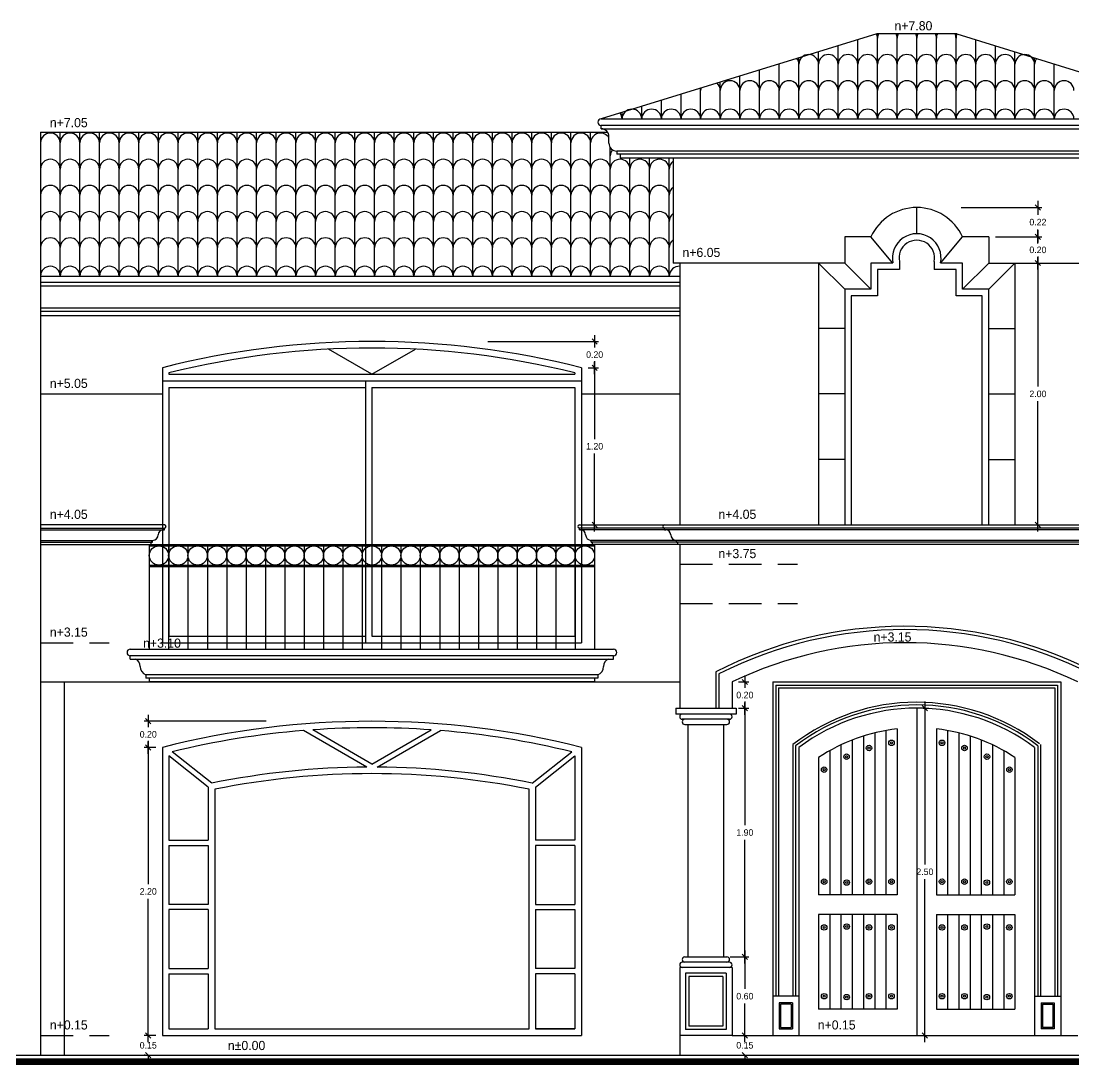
# Model space of a CAD drawing. Extents: x 12 to 127, y -37 to 29.
# Drawn here: x 18.81 to 26.85, y -16.7 to -8.72 of the extents above; entities that cross this region are included whole.
import ezdxf

# ---------------------------------------------------------------- set-up
doc = ezdxf.new("R2010")
doc.units = 0
doc.header["$PDMODE"] = 34
doc.linetypes.add('HIDDEN', pattern=[0.375, 0.25, -0.125])
doc.layers.get('0').update_dxf_attribs({"linetype": 'CONTINUOUS'})
doc.layers.get('DEFPOINTS').update_dxf_attribs({"linetype": 'CONTINUOUS'})
for name, color, linetype in [('ALZADO', 1, 'CONTINUOUS'), ('CINT', 7, 'CONTINUOUS'), ('NIVELES', 7, 'CONTINUOUS'), ('PROY', 3, 'HIDDEN')]:
    doc.layers.add(name, color=color, linetype=linetype)
doc.styles.add('E50', font='SWZ721LE.TTF', dxfattribs={"height": 0.05})
doc.dimstyles.new('E50', dxfattribs={"dimscale": 0.5, "dimtxt": 0.05, "dimasz": 0.03, "dimexe": 0.07, "dimexo": 0.03, "dimgap": 0.0505, "dimtad": 0, "dimtih": 1, "dimtoh": 1, "dimzin": 1, "dimtxsty": 'E50', "dimcen": 0.02, "dimdle": 0.1, "dimclrd": 5, "dimclre": 5, "dimclrt": 2, "dimaunit": 1, "dimazin": 3, "dimtfac": 1, "dimtix": 1, "dimtofl": 0, "dimtmove": 0, "dimatfit": 3, "dimtolj": 1, "dimtzin": 0})

# ---------------------------------------------------------------- blocks, each defined once
blk = doc.blocks.new('_OBLIQUE')
at = {"color": 0, "linetype": 'BYBLOCK'}
blk.add_line((-0.5, -0.5), (0.5, 0.5), dxfattribs=at)
blk = doc.blocks.new('*D627')
at = {"color": 5, "linetype": 'BYBLOCK'}
for p, q in [((25.6981, -13.972), (25.74, -13.972)), ((25.71, -13.922), (25.71, -15.1663)), ((25.71, -16.522), (25.71, -15.2776)), ((25.6981, -16.472), (25.74, -16.472))]:
    blk.add_line(p, q, dxfattribs=at)
at = {"layer": 'DEFPOINTS', "color": 0, "linetype": 'BYBLOCK'}
for p in [(25.6481, -13.972), (25.6481, -16.472), (25.71, -16.472)]:
    blk.add_point(p, dxfattribs=at)
at = {"color": 5, "linetype": 'BYBLOCK', "xscale": 0.04, "yscale": 0.04, "zscale": 0.04}
for p, rotation in [((25.71, -13.972), 90), ((25.71, -16.472), 270)]:
    blk.add_blockref('_OBLIQUE', p, dxfattribs=dict(at, rotation=rotation))
at = {"color": 7, "linetype": 'BYBLOCK', "insert": (25.71, -15.222), "char_height": 0.05, "attachment_point": 5, "style": 'E50'}
blk.add_mtext('\\A1;2.50', dxfattribs=at)
blk = doc.blocks.new('*D628')
at = {"color": 5, "linetype": 'BYBLOCK'}
for p, q in [((24.3355, -13.722), (24.3355, -13.8163)), ((24.2881, -13.772), (24.3655, -13.772)), ((24.2881, -13.972), (24.3655, -13.972)), ((24.3355, -14.022), (24.3355, -13.9276))]:
    blk.add_line(p, q, dxfattribs=at)
at = {"layer": 'DEFPOINTS', "color": 0, "linetype": 'BYBLOCK'}
for p in [(24.2381, -13.772), (24.2381, -13.972), (24.3355, -13.972)]:
    blk.add_point(p, dxfattribs=at)
at = {"color": 5, "linetype": 'BYBLOCK', "xscale": 0.04, "yscale": 0.04, "zscale": 0.04}
for p, rotation in [((24.3355, -13.772), 90), ((24.3355, -13.972), 270)]:
    blk.add_blockref('_OBLIQUE', p, dxfattribs=dict(at, rotation=rotation))
at = {"color": 7, "linetype": 'BYBLOCK', "insert": (24.3355, -13.872), "char_height": 0.05, "attachment_point": 5, "style": 'E50'}
blk.add_mtext('\\A1;0.20', dxfattribs=at)
blk = doc.blocks.new('*D629')
at = {"color": 5, "linetype": 'BYBLOCK'}
for p, q in [((24.3355, -13.922), (24.3355, -14.8663)), ((24.3355, -15.922), (24.3355, -14.9776)), ((24.224, -15.872), (24.3655, -15.872))]:
    blk.add_line(p, q, dxfattribs=at)
at = {"layer": 'DEFPOINTS', "color": 0, "linetype": 'BYBLOCK'}
for p in [(24.2381, -13.972), (24.174, -15.872), (24.3355, -15.872)]:
    blk.add_point(p, dxfattribs=at)
at = {"color": 5, "linetype": 'BYBLOCK', "xscale": 0.04, "yscale": 0.04, "zscale": 0.04}
for p, rotation in [((24.3355, -13.972), 90), ((24.3355, -15.872), 270)]:
    blk.add_blockref('_OBLIQUE', p, dxfattribs=dict(at, rotation=rotation))
at = {"color": 7, "linetype": 'BYBLOCK', "insert": (24.3355, -14.922), "char_height": 0.05, "attachment_point": 5, "style": 'E50'}
blk.add_mtext('\\A1;1.90', dxfattribs=at)
blk = doc.blocks.new('*D630')
at = {"color": 5, "linetype": 'BYBLOCK'}
for p, q in [((24.3355, -15.822), (24.3355, -16.1163)), ((24.3355, -16.522), (24.3355, -16.2276)), ((24.2881, -16.472), (24.3655, -16.472))]:
    blk.add_line(p, q, dxfattribs=at)
at = {"layer": 'DEFPOINTS', "color": 0, "linetype": 'BYBLOCK'}
for p in [(24.174, -15.872), (24.2381, -16.472), (24.3355, -16.472)]:
    blk.add_point(p, dxfattribs=at)
at = {"color": 5, "linetype": 'BYBLOCK', "xscale": 0.04, "yscale": 0.04, "zscale": 0.04}
for p, rotation in [((24.3355, -15.872), 90), ((24.3355, -16.472), 270)]:
    blk.add_blockref('_OBLIQUE', p, dxfattribs=dict(at, rotation=rotation))
at = {"color": 7, "linetype": 'BYBLOCK', "insert": (24.3355, -16.172), "char_height": 0.05, "attachment_point": 5, "style": 'E50'}
blk.add_mtext('\\A1;0.60', dxfattribs=at)
blk = doc.blocks.new('*D631')
at = {"color": 5, "linetype": 'BYBLOCK'}
for p, q in [((24.3355, -16.472), (24.3355, -16.432)), ((24.2881, -16.622), (24.3655, -16.622)), ((24.3355, -16.622), (24.3355, -16.662))]:
    blk.add_line(p, q, dxfattribs=at)
at = {"layer": 'DEFPOINTS', "color": 0, "linetype": 'BYBLOCK'}
for p in [(24.2381, -16.472), (24.2381, -16.622), (24.3355, -16.622)]:
    blk.add_point(p, dxfattribs=at)
at = {"color": 5, "linetype": 'BYBLOCK', "xscale": 0.04, "yscale": 0.04, "zscale": 0.04}
for p, rotation in [((24.3355, -16.472), 270), ((24.3355, -16.622), 90)]:
    blk.add_blockref('_OBLIQUE', p, dxfattribs=dict(at, rotation=rotation))
at = {"color": 7, "linetype": 'BYBLOCK', "insert": (24.3355, -16.547), "char_height": 0.05, "attachment_point": 5, "style": 'E50'}
blk.add_mtext('\\A1;0.15', dxfattribs=at)
blk = doc.blocks.new('*D639')
at = {"color": 5, "linetype": 'BYBLOCK'}
for p, q in [((26.5731, -10.522), (26.5731, -11.5163)), ((26.4481, -10.572), (26.6031, -10.572)), ((26.5731, -12.622), (26.5731, -11.6276)), ((26.4481, -12.572), (26.6031, -12.572))]:
    blk.add_line(p, q, dxfattribs=at)
at = {"layer": 'DEFPOINTS', "color": 0, "linetype": 'BYBLOCK'}
for p in [(26.3981, -10.572), (26.5731, -10.572), (26.3981, -12.572)]:
    blk.add_point(p, dxfattribs=at)
at = {"color": 5, "linetype": 'BYBLOCK', "xscale": 0.04, "yscale": 0.04, "zscale": 0.04}
for p, rotation in [((26.5731, -10.572), 90), ((26.5731, -12.572), 270)]:
    blk.add_blockref('_OBLIQUE', p, dxfattribs=dict(at, rotation=rotation))
at = {"color": 7, "linetype": 'BYBLOCK', "insert": (26.5731, -11.572), "char_height": 0.05, "attachment_point": 5, "style": 'E50'}
blk.add_mtext('\\A1;2.00', dxfattribs=at)
blk = doc.blocks.new('*D640')
at = {"color": 5, "linetype": 'BYBLOCK'}
for p, q in [((26.5731, -10.322), (26.5731, -10.4163)), ((26.2481, -10.372), (26.6031, -10.372)), ((26.5731, -10.622), (26.5731, -10.5276))]:
    blk.add_line(p, q, dxfattribs=at)
at = {"layer": 'DEFPOINTS', "color": 0, "linetype": 'BYBLOCK'}
for p in [(26.1981, -10.372), (26.5731, -10.372), (26.3981, -10.572)]:
    blk.add_point(p, dxfattribs=at)
at = {"color": 5, "linetype": 'BYBLOCK', "xscale": 0.04, "yscale": 0.04, "zscale": 0.04}
for p, rotation in [((26.5731, -10.372), 90), ((26.5731, -10.572), 270)]:
    blk.add_blockref('_OBLIQUE', p, dxfattribs=dict(at, rotation=rotation))
at = {"color": 7, "linetype": 'BYBLOCK', "insert": (26.5731, -10.472), "char_height": 0.05, "attachment_point": 5, "style": 'E50'}
blk.add_mtext('\\A1;0.20', dxfattribs=at)
blk = doc.blocks.new('*D641')
at = {"color": 5, "linetype": 'BYBLOCK'}
for p, q in [((26.5731, -10.0983), (26.5731, -10.2044)), ((25.9865, -10.1483), (26.6031, -10.1483)), ((26.5731, -10.422), (26.5731, -10.3158))]:
    blk.add_line(p, q, dxfattribs=at)
at = {"layer": 'DEFPOINTS', "color": 0, "linetype": 'BYBLOCK'}
for p in [(25.9365, -10.1483), (26.5731, -10.1483), (26.1981, -10.372)]:
    blk.add_point(p, dxfattribs=at)
at = {"color": 5, "linetype": 'BYBLOCK', "xscale": 0.04, "yscale": 0.04, "zscale": 0.04}
for p, rotation in [((26.5731, -10.1483), 90), ((26.5731, -10.372), 270)]:
    blk.add_blockref('_OBLIQUE', p, dxfattribs=dict(at, rotation=rotation))
at = {"color": 7, "linetype": 'BYBLOCK', "insert": (26.5731, -10.2601), "char_height": 0.05, "attachment_point": 5, "style": 'E50'}
blk.add_mtext('\\A1;0.22', dxfattribs=at)
blk = doc.blocks.new('*D650')
at = {"color": 5, "linetype": 'BYBLOCK'}
for p, q in [((19.7803, -14.222), (19.7803, -15.3163)), ((19.8381, -14.272), (19.7503, -14.272)), ((19.7803, -16.522), (19.7803, -15.4276)), ((19.8381, -16.472), (19.7503, -16.472))]:
    blk.add_line(p, q, dxfattribs=at)
at = {"layer": 'DEFPOINTS', "color": 0, "linetype": 'BYBLOCK'}
for p in [(19.7803, -14.272), (19.8881, -14.272), (19.8881, -16.472)]:
    blk.add_point(p, dxfattribs=at)
at = {"color": 5, "linetype": 'BYBLOCK', "xscale": 0.04, "yscale": 0.04, "zscale": 0.04}
for p, rotation in [((19.7803, -14.272), 90), ((19.7803, -16.472), 270)]:
    blk.add_blockref('_OBLIQUE', p, dxfattribs=dict(at, rotation=rotation))
at = {"color": 7, "linetype": 'BYBLOCK', "insert": (19.7803, -15.372), "char_height": 0.05, "attachment_point": 5, "style": 'E50'}
blk.add_mtext('\\A1;2.20', dxfattribs=at)
blk = doc.blocks.new('*D651')
at = {"color": 5, "linetype": 'BYBLOCK'}
for p, q in [((19.7803, -14.022), (19.7803, -14.1163)), ((20.6799, -14.072), (19.7503, -14.072)), ((19.7803, -14.322), (19.7803, -14.2276))]:
    blk.add_line(p, q, dxfattribs=at)
at = {"layer": 'DEFPOINTS', "color": 0, "linetype": 'BYBLOCK'}
for p in [(19.7803, -14.072), (20.7299, -14.072), (19.8881, -14.272)]:
    blk.add_point(p, dxfattribs=at)
at = {"color": 5, "linetype": 'BYBLOCK', "xscale": 0.04, "yscale": 0.04, "zscale": 0.04}
for p, rotation in [((19.7803, -14.072), 90), ((19.7803, -14.272), 270)]:
    blk.add_blockref('_OBLIQUE', p, dxfattribs=dict(at, rotation=rotation))
at = {"color": 7, "linetype": 'BYBLOCK', "insert": (19.7803, -14.172), "char_height": 0.05, "attachment_point": 5, "style": 'E50'}
blk.add_mtext('\\A1;0.20', dxfattribs=at)
blk = doc.blocks.new('*D652')
at = {"color": 5, "linetype": 'BYBLOCK'}
for p, q in [((19.7803, -16.472), (19.7803, -16.432)), ((19.7572, -16.622), (19.7503, -16.622)), ((19.7803, -16.622), (19.7803, -16.662))]:
    blk.add_line(p, q, dxfattribs=at)
at = {"layer": 'DEFPOINTS', "color": 0, "linetype": 'BYBLOCK'}
for p in [(19.8881, -16.472), (19.7803, -16.622), (19.8072, -16.622)]:
    blk.add_point(p, dxfattribs=at)
at = {"color": 5, "linetype": 'BYBLOCK', "xscale": 0.04, "yscale": 0.04, "zscale": 0.04}
for p, rotation in [((19.7803, -16.472), 270), ((19.7803, -16.622), 90)]:
    blk.add_blockref('_OBLIQUE', p, dxfattribs=dict(at, rotation=rotation))
at = {"color": 7, "linetype": 'BYBLOCK', "insert": (19.7803, -16.547), "char_height": 0.05, "attachment_point": 5, "style": 'E50'}
blk.add_mtext('\\A1;0.15', dxfattribs=at)
blk = doc.blocks.new('*D653')
at = {"color": 5, "linetype": 'BYBLOCK'}
for p, q in [((22.3729, -11.172), (23.2188, -11.172)), ((23.1888, -11.122), (23.1888, -11.2163)), ((23.1888, -11.422), (23.1888, -11.3276)), ((23.1381, -11.372), (23.2188, -11.372))]:
    blk.add_line(p, q, dxfattribs=at)
at = {"layer": 'DEFPOINTS', "color": 0, "linetype": 'BYBLOCK'}
for p in [(22.3229, -11.172), (23.1888, -11.172), (23.0881, -11.372)]:
    blk.add_point(p, dxfattribs=at)
at = {"color": 5, "linetype": 'BYBLOCK', "xscale": 0.04, "yscale": 0.04, "zscale": 0.04}
for p, rotation in [((23.1888, -11.172), 90), ((23.1888, -11.372), 270)]:
    blk.add_blockref('_OBLIQUE', p, dxfattribs=dict(at, rotation=rotation))
at = {"color": 7, "linetype": 'BYBLOCK', "insert": (23.1888, -11.272), "char_height": 0.05, "attachment_point": 5, "style": 'E50'}
blk.add_mtext('\\A1;0.20', dxfattribs=at)
blk = doc.blocks.new('*D654')
at = {"color": 5, "linetype": 'BYBLOCK'}
for p, q in [((23.1888, -11.322), (23.1888, -11.9163)), ((23.1888, -12.622), (23.1888, -12.0276)), ((23.1381, -12.572), (23.2188, -12.572))]:
    blk.add_line(p, q, dxfattribs=at)
at = {"layer": 'DEFPOINTS', "color": 0, "linetype": 'BYBLOCK'}
for p in [(23.0881, -11.372), (23.0881, -12.572), (23.1888, -12.572)]:
    blk.add_point(p, dxfattribs=at)
at = {"color": 5, "linetype": 'BYBLOCK', "xscale": 0.04, "yscale": 0.04, "zscale": 0.04}
for p, rotation in [((23.1888, -11.372), 90), ((23.1888, -12.572), 270)]:
    blk.add_blockref('_OBLIQUE', p, dxfattribs=dict(at, rotation=rotation))
at = {"color": 7, "linetype": 'BYBLOCK', "insert": (23.1888, -11.972), "char_height": 0.05, "attachment_point": 5, "style": 'E50'}
blk.add_mtext('\\A1;1.20', dxfattribs=at)

msp = doc.modelspace()

# ---------------------------------------------------------------- linework, layer by layer
at = {"layer": 'ALZADO', "color": 5}
for p, q in [((25.3431, -8.822), (23.2381, -9.472)), ((25.9531, -8.822), (25.3431, -8.822)), ((25.3481, -9.472), (25.3481, -8.822)), ((25.4981, -9.472), (25.4981, -8.822)), ((25.6481, -9.472), (25.6481, -8.822)), ((25.7981, -9.472), (25.7981, -8.822)), ((25.9481, -9.472), (25.9481, -8.822)), ((25.9531, -8.822), (28.0581, -9.472)), ((25.0481, -9.472), (25.0481, -8.913)), ((25.1981, -9.472), (25.1981, -8.8667)), ((26.0981, -9.472), (26.0981, -8.8667)), ((26.2481, -9.472), (26.2481, -8.913)), ((24.8981, -9.472), (24.8981, -8.9594)), ((26.3981, -9.472), (26.3981, -8.9594)), ((24.5981, -9.472), (24.5981, -9.052)), ((24.7481, -9.472), (24.7481, -9.0057)), ((26.5481, -9.472), (26.5481, -9.0057)), ((26.6981, -9.472), (26.6981, -9.052)), ((24.2981, -9.472), (24.2981, -9.1446)), ((24.4481, -9.472), (24.4481, -9.0983)), ((23.9981, -9.472), (23.9981, -9.2373)), ((24.1481, -9.472), (24.1481, -9.191)), ((23.8481, -9.472), (23.8481, -9.2836)), ((23.5481, -9.472), (23.5481, -9.3762)), ((23.6981, -9.472), (23.6981, -9.3299)), ((23.2381, -9.472), (28.0581, -9.472)), ((23.2481, -9.472), (23.2481, -9.4689)), ((23.3981, -9.472), (23.3981, -9.4225)), ((28.0581, -9.522), (23.2381, -9.522)), ((23.2381, -9.547), (23.2381, -9.522)), ((23.2381, -9.547), (28.0581, -9.547)), ((23.2981, -9.657), (23.2981, -9.607)), ((27.9381, -9.717), (23.3581, -9.717)), ((23.3581, -9.717), (23.3581, -9.742)), ((27.9381, -9.742), (23.3581, -9.742)), ((23.3831, -9.742), (23.3831, -9.772)), ((27.9131, -9.772), (23.3831, -9.772)), ((23.7881, -9.772), (23.7881, -10.572)), ((25.2981, -10.372), (25.0981, -10.372)), ((25.0981, -10.372), (25.0981, -10.572)), ((26.1981, -10.372), (25.9981, -10.372)), ((26.1981, -10.372), (26.1981, -10.572)), ((24.8981, -10.572), (23.7881, -10.572)), ((23.8381, -10.572), (23.8381, -12.572)), ((24.8981, -10.572), (24.8981, -12.572)), ((25.0981, -10.572), (24.8981, -10.572)), ((26.1981, -10.572), (26.3981, -10.572)), ((26.3981, -10.572), (26.3981, -12.572)), ((26.3981, -10.572), (27.5081, -10.572)), ((19.9044, -12.572), (18.9581, -12.572)), ((18.9581, -12.572), (18.9581, -16.622)), ((18.9581, -12.597), (19.9044, -12.597)), ((18.9581, -12.6095), (19.9044, -12.6095)), ((19.9044, -12.6095), (19.8944, -12.6095)), ((19.9044, -12.6095), (19.9044, -12.597)), ((23.0719, -12.572), (23.7219, -12.572)), ((23.0719, -12.6095), (23.0719, -12.597)), ((23.7219, -12.597), (23.0719, -12.597)), ((23.0719, -12.6095), (23.0819, -12.6095)), ((23.7219, -12.6095), (23.0719, -12.6095)), ((18.9581, -12.6907), (19.8132, -12.6907)), ((19.8132, -12.7032), (19.8132, -12.6907)), ((23.1631, -12.7032), (23.1631, -12.6907)), ((23.8131, -12.6907), (23.1631, -12.6907)), ((18.9581, -12.7032), (19.8132, -12.7032)), ((18.9581, -12.722), (19.8032, -12.722)), ((19.7881, -12.722), (19.7881, -13.522)), ((19.8132, -12.7032), (19.8032, -12.7032)), ((19.8032, -12.722), (19.8032, -12.7032)), ((23.1631, -12.7032), (23.1731, -12.7032)), ((23.8131, -12.7032), (23.1631, -12.7032)), ((23.1731, -12.722), (23.1731, -12.7032)), ((23.8231, -12.722), (23.1731, -12.722)), ((23.1881, -12.722), (23.1881, -13.522)), ((19.6432, -13.522), (23.3331, -13.522)), ((23.3331, -13.572), (19.6432, -13.572)), ((19.6432, -13.597), (19.6432, -13.572)), ((23.3331, -13.597), (23.3331, -13.572)), ((19.6432, -13.597), (23.3331, -13.597)), ((23.2131, -13.717), (19.7632, -13.717)), ((19.7632, -13.717), (19.7632, -13.742)), ((23.2131, -13.742), (19.7632, -13.742)), ((19.7882, -13.742), (19.7882, -13.772)), ((23.1881, -13.742), (23.1881, -13.772)), ((23.2131, -13.717), (23.2131, -13.742)), ((19.1381, -13.772), (19.1381, -16.622)), ((19.1381, -13.772), (23.8381, -13.772)), ((23.1881, -13.772), (19.7882, -13.772))]:
    msp.add_line(p, q, dxfattribs=at)
at = {"layer": 'ALZADO'}
for p, q in [((18.9581, -9.572), (18.9581, -12.572)), ((18.9581, -9.572), (23.2869, -9.572)), ((19.1081, -10.672), (19.1081, -9.572)), ((19.2581, -10.672), (19.2581, -9.572)), ((19.4081, -10.672), (19.4081, -9.572)), ((19.5581, -10.672), (19.5581, -9.572)), ((19.7081, -10.672), (19.7081, -9.572)), ((19.8581, -10.672), (19.8581, -9.572)), ((20.0081, -10.672), (20.0081, -9.572)), ((20.1581, -10.672), (20.1581, -9.572)), ((20.3081, -10.672), (20.3081, -9.572)), ((20.4581, -10.672), (20.4581, -9.572)), ((20.6081, -10.672), (20.6081, -9.572)), ((20.7581, -10.672), (20.7581, -9.572)), ((20.9081, -10.672), (20.9081, -9.572)), ((21.0581, -10.672), (21.0581, -9.572)), ((21.2081, -10.672), (21.2081, -9.572)), ((21.3581, -10.672), (21.3581, -9.572)), ((21.5081, -10.672), (21.5081, -9.572)), ((21.6581, -10.672), (21.6581, -9.572)), ((21.8081, -10.672), (21.8081, -9.572)), ((21.9581, -10.672), (21.9581, -9.572)), ((22.1081, -10.672), (22.1081, -9.572)), ((22.2581, -10.672), (22.2581, -9.572)), ((22.4081, -10.672), (22.4081, -9.572)), ((22.5581, -10.672), (22.5581, -9.572)), ((22.7081, -10.672), (22.7081, -9.572)), ((22.8581, -10.672), (22.8581, -9.572)), ((23.0081, -10.672), (23.0081, -9.572)), ((23.1581, -10.672), (23.1581, -9.572)), ((23.3081, -10.672), (23.3081, -9.6901)), ((23.4581, -10.672), (23.4581, -9.772)), ((23.6081, -10.672), (23.6081, -9.772)), ((23.7581, -10.672), (23.7581, -9.772)), ((25.6481, -10.3483), (25.6481, -10.1483)), ((25.4664, -10.572), (25.2981, -10.372)), ((25.8299, -10.572), (25.9981, -10.372)), ((25.0981, -10.772), (24.8981, -10.572)), ((25.2981, -10.772), (25.0981, -10.572)), ((25.4664, -10.572), (25.2981, -10.572)), ((25.2981, -10.572), (25.2981, -10.772)), ((25.5154, -10.5617), (25.5154, -10.622)), ((25.7809, -10.5617), (25.7809, -10.622)), ((25.9981, -10.572), (25.8299, -10.572)), ((25.9981, -10.772), (25.9981, -10.572)), ((25.9981, -10.772), (26.1981, -10.572)), ((26.1981, -10.772), (26.3981, -10.572)), ((18.9581, -10.672), (23.8381, -10.672)), ((25.5154, -10.622), (25.3481, -10.622)), ((25.3481, -10.622), (25.3481, -10.822)), ((25.9481, -10.622), (25.7809, -10.622)), ((25.9481, -10.822), (25.9481, -10.622)), ((23.8381, -10.722), (18.9581, -10.722)), ((18.9581, -10.747), (23.8381, -10.747)), ((25.2981, -10.772), (25.0981, -10.772)), ((25.0981, -10.772), (25.0981, -12.572)), ((26.1981, -10.772), (25.9981, -10.772)), ((26.1981, -12.572), (26.1981, -10.772)), ((25.1481, -10.822), (25.1481, -12.572)), ((25.3481, -10.822), (25.1481, -10.822)), ((26.1481, -10.822), (25.9481, -10.822)), ((26.1481, -12.572), (26.1481, -10.822)), ((23.8381, -10.917), (18.9581, -10.917)), ((23.8381, -10.942), (18.9581, -10.942)), ((18.9581, -10.972), (23.8381, -10.972)), ((25.0981, -11.072), (24.8981, -11.072)), ((26.1981, -11.072), (26.3981, -11.072)), ((21.4881, -11.422), (21.1565, -11.2305)), ((21.4881, -11.422), (21.8198, -11.2305)), ((19.8881, -11.372), (19.8881, -13.472)), ((19.9381, -11.411), (19.9381, -11.422)), ((23.0381, -11.411), (23.0381, -11.422)), ((23.0881, -11.372), (23.0881, -12.722)), ((19.8881, -11.472), (23.0881, -11.472)), ((19.9381, -11.422), (23.0381, -11.422)), ((21.4381, -11.472), (21.4381, -13.472)), ((18.9581, -11.572), (19.8881, -11.572)), ((19.9381, -11.522), (21.4381, -11.522)), ((19.9381, -11.522), (19.9381, -13.422)), ((21.4881, -11.522), (21.4881, -13.422)), ((21.4881, -11.522), (23.0381, -11.522)), ((23.0381, -11.522), (23.0381, -12.722)), ((23.0881, -11.572), (23.8381, -11.572)), ((25.0981, -11.572), (24.8981, -11.572)), ((26.1981, -11.572), (26.3981, -11.572)), ((25.0981, -12.072), (24.8981, -12.072)), ((26.1981, -12.072), (26.3981, -12.072)), ((19.7881, -12.722), (23.1881, -12.722)), ((19.7881, -12.732), (23.1881, -12.732)), ((19.936, -12.722), (19.936, -13.522)), ((20.0838, -12.722), (20.0838, -13.522)), ((20.2316, -12.722), (20.2316, -13.522)), ((20.3794, -12.722), (20.3794, -13.522)), ((20.5273, -12.722), (20.5273, -13.522)), ((20.6751, -12.722), (20.6751, -13.522)), ((20.8229, -12.722), (20.8229, -13.522)), ((20.9707, -12.722), (20.9707, -13.522)), ((21.1186, -12.722), (21.1186, -13.522)), ((21.2664, -12.722), (21.2664, -13.522)), ((21.4142, -12.722), (21.4142, -13.522)), ((21.5621, -12.722), (21.5621, -13.522)), ((21.7099, -12.722), (21.7099, -13.522)), ((21.8577, -12.722), (21.8577, -13.522)), ((22.0055, -12.722), (22.0055, -13.522)), ((22.1534, -12.722), (22.1534, -13.522)), ((22.3012, -12.722), (22.3012, -13.522)), ((22.449, -12.722), (22.449, -13.522)), ((22.5968, -12.722), (22.5968, -13.522)), ((22.7447, -12.722), (22.7447, -13.522)), ((22.8925, -12.722), (22.8925, -13.522)), ((23.0381, -12.732), (23.0381, -12.8798)), ((23.0403, -12.722), (23.0403, -13.522)), ((23.0881, -12.732), (23.0881, -12.8798)), ((19.7881, -12.8798), (23.1881, -12.8798)), ((19.7881, -12.8898), (23.1881, -12.8898)), ((23.0381, -12.8898), (23.0381, -13.422)), ((23.0881, -12.8898), (23.0881, -13.472)), ((19.9381, -13.422), (21.4381, -13.422)), ((21.4881, -13.422), (23.0381, -13.422)), ((19.8881, -13.472), (23.0881, -13.472)), ((24.1131, -13.6943), (24.1131, -13.972)), ((24.1381, -13.7097), (24.1381, -13.972)), ((24.5481, -13.772), (26.7481, -13.772)), ((24.5481, -13.772), (24.5481, -16.472)), ((24.5731, -13.797), (24.5731, -16.172)), ((24.5731, -13.797), (26.7231, -13.797)), ((24.5931, -13.817), (24.5931, -16.172)), ((24.5931, -13.817), (26.7031, -13.817)), ((26.7031, -13.817), (26.7031, -16.172)), ((26.7231, -13.797), (26.7231, -16.172)), ((26.7481, -13.772), (26.7481, -16.472)), ((25.6481, -13.972), (25.6481, -16.472)), ((21.4484, -14.4221), (20.9653, -14.1432)), ((21.4881, -14.3989), (21.036, -14.1378)), ((21.4881, -14.3989), (21.9403, -14.1378)), ((21.5279, -14.4221), (22.011, -14.1432)), ((25.4124, -14.1427), (25.4124, -15.397)), ((25.4981, -14.1303), (25.4981, -15.397)), ((25.7981, -14.1303), (25.7981, -15.397)), ((25.8839, -14.1427), (25.8839, -15.397)), ((25.1553, -14.2151), (25.1553, -15.397)), ((25.241, -14.1848), (25.241, -15.397)), ((25.3267, -14.1608), (25.3267, -15.397)), ((25.9696, -14.1608), (25.9696, -15.397)), ((26.0553, -14.1848), (26.0553, -15.397)), ((26.141, -14.2151), (26.141, -15.397)), ((19.8881, -14.272), (19.8881, -16.472)), ((20.2646, -14.5449), (19.9621, -14.3051)), ((22.7117, -14.5449), (23.0142, -14.3051)), ((23.0881, -14.272), (23.0881, -16.472)), ((24.7031, -14.2497), (24.7031, -16.172)), ((24.7231, -14.2595), (24.7231, -16.172)), ((24.7481, -14.272), (24.7481, -16.472)), ((24.9839, -14.2967), (24.9839, -15.397)), ((25.0696, -14.2522), (25.0696, -15.397)), ((26.2267, -14.2522), (26.2267, -15.397)), ((26.3124, -14.2967), (26.3124, -15.397)), ((26.5481, -14.272), (26.5481, -16.472)), ((26.5731, -14.2595), (26.5731, -16.172)), ((26.5931, -14.2497), (26.5931, -16.172)), ((20.2381, -14.5749), (19.9381, -14.3371)), ((19.9381, -14.3371), (19.9381, -14.9803)), ((22.7381, -14.5749), (23.0381, -14.3371)), ((23.0381, -14.3371), (23.0381, -14.9803)), ((24.8981, -14.3495), (24.8981, -15.397)), ((26.3981, -14.3495), (26.3981, -15.397)), ((20.2381, -14.5749), (20.2381, -14.9803)), ((20.2881, -14.5912), (20.2881, -16.422)), ((22.6881, -16.422), (22.6881, -14.5912)), ((22.7381, -14.5749), (22.7381, -14.9803)), ((19.9381, -14.9803), (20.2381, -14.9803)), ((19.9381, -15.0203), (20.2381, -15.0203)), ((19.9381, -15.0203), (19.9381, -15.4709)), ((20.2381, -15.0203), (20.2381, -15.4709)), ((23.0381, -14.9803), (22.7381, -14.9803)), ((22.7381, -15.0203), (22.7381, -15.4709)), ((23.0381, -15.0203), (22.7381, -15.0203)), ((23.0381, -15.0203), (23.0381, -15.4709)), ((25.4981, -15.397), (24.8981, -15.397)), ((25.7981, -15.397), (26.3981, -15.397)), ((20.2381, -15.4709), (19.9381, -15.4709)), ((20.2381, -15.5109), (19.9381, -15.5109)), ((19.9381, -15.5109), (19.9381, -15.9614)), ((20.2381, -15.5109), (20.2381, -15.9614)), ((22.7381, -15.4709), (23.0381, -15.4709)), ((22.7381, -15.5109), (22.7381, -15.9614)), ((22.7381, -15.5109), (23.0381, -15.5109)), ((23.0381, -15.5109), (23.0381, -15.9614)), ((24.8981, -15.547), (24.8981, -16.272)), ((25.4981, -15.547), (24.8981, -15.547)), ((24.9839, -15.547), (24.9839, -16.272)), ((25.0696, -15.547), (25.0696, -16.272)), ((25.1553, -15.547), (25.1553, -16.272)), ((25.241, -15.547), (25.241, -16.272)), ((25.3267, -15.547), (25.3267, -16.272)), ((25.4124, -15.547), (25.4124, -16.272)), ((25.4981, -15.547), (25.4981, -16.272)), ((25.7981, -15.547), (26.3981, -15.547)), ((25.7981, -15.547), (25.7981, -16.272)), ((25.8839, -15.547), (25.8839, -16.272)), ((25.9696, -15.547), (25.9696, -16.272)), ((26.0553, -15.547), (26.0553, -16.272)), ((26.141, -15.547), (26.141, -16.272)), ((26.2267, -15.547), (26.2267, -16.272)), ((26.3124, -15.547), (26.3124, -16.272)), ((26.3981, -15.547), (26.3981, -16.272)), ((19.9381, -15.9614), (20.2381, -15.9614)), ((23.0381, -15.9614), (22.7381, -15.9614)), ((19.9381, -16.0014), (20.2381, -16.0014)), ((19.9381, -16.0014), (19.9381, -16.422)), ((20.2381, -16.0014), (20.2381, -16.422)), ((22.7381, -16.0014), (22.7381, -16.422)), ((23.0381, -16.0014), (22.7381, -16.0014)), ((23.0381, -16.0014), (23.0381, -16.422)), ((24.7481, -16.172), (24.5481, -16.172)), ((24.6981, -16.222), (24.5981, -16.222)), ((24.5981, -16.222), (24.5981, -16.422)), ((24.6081, -16.232), (24.6081, -16.412)), ((24.6881, -16.232), (24.6081, -16.232)), ((24.6881, -16.232), (24.6881, -16.412)), ((24.6981, -16.222), (24.6981, -16.422)), ((26.5481, -16.172), (26.7481, -16.172)), ((26.5981, -16.222), (26.5981, -16.422)), ((26.5981, -16.222), (26.6981, -16.222)), ((26.6081, -16.232), (26.6881, -16.232)), ((26.6081, -16.232), (26.6081, -16.412)), ((26.6881, -16.232), (26.6881, -16.412)), ((26.6981, -16.222), (26.6981, -16.422)), ((25.4981, -16.272), (24.8981, -16.272)), ((25.7981, -16.272), (26.3981, -16.272)), ((19.8881, -16.472), (23.0881, -16.472)), ((19.9381, -16.422), (20.2381, -16.422)), ((22.7381, -16.422), (23.0381, -16.422)), ((23.0381, -16.422), (22.7381, -16.422)), ((24.5981, -16.422), (24.6981, -16.422)), ((24.6081, -16.412), (24.6881, -16.412)), ((26.6981, -16.422), (26.5981, -16.422)), ((26.6881, -16.412), (26.6081, -16.412)), ((16.3505, -16.622), (36.165, -16.622))]:
    msp.add_line(p, q, dxfattribs=at)
at = {"layer": 'ALZADO', "color": 2}
for p, q in [((23.7219, -12.572), (27.5744, -12.572)), ((27.5744, -12.597), (23.7219, -12.597)), ((23.7219, -12.6095), (23.7219, -12.597)), ((27.5744, -12.6095), (23.7219, -12.6095)), ((23.7219, -12.6095), (23.7319, -12.6095)), ((27.4832, -12.6907), (23.8131, -12.6907)), ((23.8131, -12.7032), (23.8131, -12.6907)), ((27.4754, -12.7032), (23.8131, -12.7032)), ((23.8131, -12.7032), (23.8231, -12.7032)), ((23.8231, -12.722), (23.8231, -12.7032)), ((27.4754, -12.722), (23.8231, -12.722)), ((23.8381, -12.722), (23.8381, -13.972)), ((24.2381, -13.772), (24.2381, -13.972)), ((23.8081, -13.972), (24.2681, -13.972)), ((23.8081, -13.972), (23.8081, -14.017)), ((24.2681, -13.972), (24.2681, -14.017)), ((24.2681, -14.017), (23.8081, -14.017)), ((24.2181, -14.057), (23.8581, -14.057)), ((23.8772, -14.097), (24.199, -14.097)), ((23.9022, -15.872), (23.9022, -14.097)), ((24.174, -15.872), (24.174, -14.097)), ((24.2181, -15.912), (23.8581, -15.912)), ((23.8772, -15.872), (24.199, -15.872)), ((24.2381, -15.952), (23.8381, -15.952)), ((23.8381, -15.952), (23.8381, -16.622)), ((24.1931, -15.997), (23.8831, -15.997)), ((23.8831, -15.997), (23.8831, -16.427)), ((24.1931, -15.997), (24.1931, -16.427)), ((24.2381, -15.952), (24.2381, -16.472)), ((23.9081, -16.022), (23.9081, -16.402)), ((24.1681, -16.022), (23.9081, -16.022)), ((24.1681, -16.022), (24.1681, -16.402)), ((24.2381, -16.472), (23.8381, -16.472)), ((24.1931, -16.427), (23.8831, -16.427)), ((24.1681, -16.402), (23.9081, -16.402)), ((24.2381, -16.472), (26.8781, -16.472))]:
    msp.add_line(p, q, dxfattribs=at)
at = {"layer": 'ALZADO'}
msp.add_lwpolyline([(20.2881, -16.422), (22.6881, -16.422)], dxfattribs=at)
at = {"layer": 'ALZADO', "color": 6, "const_width": 0.05}
msp.add_lwpolyline([(16.3505, -16.672), (36.165, -16.672)], dxfattribs=at)
at = {"layer": 'ALZADO'}
for centre, radius in [((19.8621, -12.8059), 0.0739), ((20.0099, -12.8059), 0.0739), ((20.1577, -12.8059), 0.0739), ((20.3055, -12.8059), 0.0739), ((20.4534, -12.8059), 0.0739), ((20.6012, -12.8059), 0.0739), ((20.749, -12.8059), 0.0739), ((20.8968, -12.8059), 0.0739), ((21.0447, -12.8059), 0.0739), ((21.1925, -12.8059), 0.0739), ((21.3403, -12.8059), 0.0739), ((21.4881, -12.8059), 0.0739), ((21.636, -12.8059), 0.0739), ((21.7838, -12.8059), 0.0739), ((21.9316, -12.8059), 0.0739), ((22.0794, -12.8059), 0.0739), ((22.2273, -12.8059), 0.0739), ((22.3751, -12.8059), 0.0739), ((22.5229, -12.8059), 0.0739), ((22.6707, -12.8059), 0.0739), ((22.8186, -12.8059), 0.0739), ((22.9664, -12.8059), 0.0739), ((23.1142, -12.8059), 0.0739), ((25.4552, -14.2369), 0.0209), ((25.8411, -14.2369), 0.0209), ((25.2836, -14.2763), 0.0209), ((25.2836, -14.2763), 0.00801), ((25.4552, -14.2369), 0.00801), ((25.8411, -14.2369), 0.00801), ((26.0127, -14.2763), 0.0209), ((26.0127, -14.2763), 0.00801), ((25.112, -14.3428), 0.0209), ((25.112, -14.3428), 0.00801), ((26.1842, -14.3428), 0.0209), ((26.1842, -14.3428), 0.00801), ((24.9404, -14.4416), 0.0209), ((24.9404, -14.4416), 0.00801), ((26.3559, -14.4416), 0.0209), ((26.3559, -14.4416), 0.00801), ((24.941, -15.297), 0.0209), ((24.941, -15.297), 0.00801), ((25.113, -15.3039), 0.0209), ((25.113, -15.3039), 0.00801), ((25.2839, -15.297), 0.0209), ((25.2839, -15.297), 0.00801), ((25.4553, -15.297), 0.0209), ((25.4553, -15.297), 0.00801), ((25.841, -15.297), 0.0209), ((25.841, -15.297), 0.00801), ((26.0124, -15.297), 0.0209), ((26.0124, -15.297), 0.00801), ((26.1832, -15.3039), 0.0209), ((26.1832, -15.3039), 0.00801), ((26.3553, -15.297), 0.0209), ((26.3553, -15.297), 0.00801), ((24.941, -15.647), 0.0209), ((24.941, -15.647), 0.00801), ((25.113, -15.64), 0.0209), ((25.113, -15.64), 0.00801), ((25.2839, -15.647), 0.0209), ((25.2839, -15.647), 0.00801), ((25.4553, -15.647), 0.0209), ((25.4553, -15.647), 0.00801), ((25.841, -15.647), 0.0209), ((25.841, -15.647), 0.00801), ((26.0124, -15.647), 0.0209), ((26.0124, -15.647), 0.00801), ((26.1832, -15.64), 0.0209), ((26.1832, -15.64), 0.00801), ((26.3553, -15.647), 0.0209), ((26.3553, -15.647), 0.00801), ((24.941, -16.172), 0.0209), ((25.113, -16.1789), 0.0209), ((25.2839, -16.172), 0.0209), ((25.4553, -16.172), 0.0209), ((25.841, -16.172), 0.0209), ((26.0124, -16.172), 0.0209), ((26.1832, -16.1789), 0.0209), ((26.3553, -16.172), 0.0209), ((24.941, -16.172), 0.00801), ((25.113, -16.1789), 0.00801), ((25.2839, -16.172), 0.00801), ((25.4553, -16.172), 0.00801), ((25.841, -16.172), 0.00801), ((26.0124, -16.172), 0.00801), ((26.1832, -16.1789), 0.00801), ((26.3553, -16.172), 0.00801)]:
    msp.add_circle(centre, radius, dxfattribs=at)
at = {"layer": 'ALZADO', "color": 5}
for centre, radius, start, end in [((25.2731, -8.8546), 0.075, 360, 25.22307), ((25.4231, -8.8546), 0.075, 154.21478, 180), ((25.4231, -8.8546), 0.075, 360, 25.78522), ((25.5731, -8.8546), 0.075, 154.21478, 180), ((25.5731, -8.8546), 0.075, 360, 25.78522), ((25.7231, -8.8546), 0.075, 154.21478, 180), ((25.7231, -8.8546), 0.075, 360, 25.78522), ((25.8731, -8.8546), 0.075, 154.21478, 180), ((25.8731, -8.8546), 0.075, 360, 25.78522), ((26.0231, -8.8546), 0.075, 154.77693, 180), ((24.8231, -9.0546), 0.075, 360, 180), ((24.9731, -9.0546), 0.075, 360, 180), ((25.1231, -9.0546), 0.075, 360, 180), ((25.2731, -9.0546), 0.075, 360, 180), ((25.4231, -9.0546), 0.075, 360, 180), ((25.5731, -9.0546), 0.075, 360, 180), ((25.7231, -9.0546), 0.075, 360, 180), ((25.8731, -9.0546), 0.075, 360, 180), ((26.0231, -9.0546), 0.075, 360, 180), ((26.1731, -9.0546), 0.075, 360, 180), ((26.3231, -9.0546), 0.075, 360, 180), ((26.4731, -9.0546), 0.075, 360, 180), ((24.5231, -9.0546), 0.075, 360, 1.95904), ((24.6731, -9.0546), 0.075, 178.02005, 180), ((24.6731, -9.0546), 0.075, 360, 36.30014), ((26.6231, -9.0546), 0.075, 143.69986, 180), ((26.6231, -9.0546), 0.075, 360, 1.97995), ((23.9231, -9.2546), 0.075, 360, 12.88242), ((24.0731, -9.2546), 0.075, 166.12954, 180), ((24.0731, -9.2546), 0.075, 360, 48.19065), ((24.2231, -9.2546), 0.075, 360, 180), ((24.3731, -9.2546), 0.075, 360, 180), ((24.5231, -9.2546), 0.075, 360, 180), ((24.6731, -9.2546), 0.075, 360, 180), ((24.8231, -9.2546), 0.075, 360, 180), ((24.9731, -9.2546), 0.075, 360, 180), ((25.1231, -9.2546), 0.075, 360, 180), ((25.2731, -9.2546), 0.075, 360, 180), ((25.4231, -9.2546), 0.075, 360, 180), ((25.5731, -9.2546), 0.075, 360, 180), ((25.7231, -9.2546), 0.075, 360, 180), ((25.8731, -9.2546), 0.075, 360, 180), ((26.0231, -9.2546), 0.075, 360, 180), ((26.1731, -9.2546), 0.075, 360, 180), ((26.3231, -9.2546), 0.075, 360, 180), ((26.4731, -9.2546), 0.075, 360, 180), ((26.6231, -9.2546), 0.075, 360, 180), ((26.7731, -9.2546), 0.075, 360, 180), ((23.4731, -9.472), 0.075, 360, 180), ((23.6231, -9.472), 0.075, 360, 180), ((23.7731, -9.472), 0.075, 360, 180), ((23.9231, -9.472), 0.075, 360, 180), ((24.0731, -9.472), 0.075, 360, 180), ((24.2231, -9.472), 0.075, 360, 180), ((24.3731, -9.472), 0.075, 360, 180), ((24.5231, -9.472), 0.075, 360, 180), ((24.6731, -9.472), 0.075, 360, 180), ((24.8231, -9.472), 0.075, 360, 180), ((24.9731, -9.472), 0.075, 360, 180), ((25.1231, -9.472), 0.075, 360, 180), ((25.2731, -9.472), 0.075, 360, 180), ((25.4231, -9.472), 0.075, 360, 180), ((25.5731, -9.472), 0.075, 360, 180), ((25.7231, -9.472), 0.075, 360, 180), ((25.8731, -9.472), 0.075, 360, 180), ((26.0231, -9.472), 0.075, 360, 180), ((26.1731, -9.472), 0.075, 360, 180), ((26.3231, -9.472), 0.075, 360, 180), ((26.4731, -9.472), 0.075, 360, 180), ((26.6231, -9.472), 0.075, 360, 180), ((26.7731, -9.472), 0.075, 360, 180), ((23.2381, -9.497), 0.025, 90, 270), ((23.3231, -9.472), 0.075, 177.62515, 180), ((23.1731, -9.472), 0.075, 360, 2.34481), ((23.3231, -9.472), 0.075, 360, 36.69503), ((23.2381, -9.607), 0.06, 0, 90), ((23.3581, -9.657), 0.06, 180, 270), ((25.6481, -10.5339), 0.3857, 24.83292, 155.16708), ((19.8944, -12.647), 0.0375, 90, 180), ((19.9044, -12.5845), 0.0125, 270, 90), ((23.0719, -12.5845), 0.0125, 90, 270), ((23.0819, -12.647), 0.0375, 0, 90), ((19.8132, -12.647), 0.0437, 270, 0), ((23.1631, -12.647), 0.0437, 180, 270), ((19.6432, -13.547), 0.025, 90, 270), ((23.3331, -13.547), 0.025, 270, 90), ((19.6619, -13.6509), 0.0575, 357.68658, 69.66293), ((19.7841, -13.6557), 0.0647, 177.78299, 251.12404), ((23.1922, -13.6557), 0.0647, 288.87596, 2.21701), ((23.3144, -13.6509), 0.0575, 110.33707, 182.31342)]:
    msp.add_arc(centre, radius, start, end, dxfattribs=at)
at = {"layer": 'ALZADO'}
for centre, radius, start, end in [((19.0331, -9.6546), 0.075, 360, 180), ((19.1831, -9.6546), 0.075, 360, 180), ((19.3331, -9.6546), 0.075, 360, 180), ((19.4831, -9.6546), 0.075, 360, 180), ((19.6331, -9.6546), 0.075, 360, 180), ((19.7831, -9.6546), 0.075, 360, 180), ((19.9331, -9.6546), 0.075, 360, 180), ((20.0831, -9.6546), 0.075, 360, 180), ((20.2331, -9.6546), 0.075, 360, 180), ((20.3831, -9.6546), 0.075, 360, 180), ((20.5331, -9.6546), 0.075, 360, 180), ((20.6831, -9.6546), 0.075, 360, 180), ((20.8331, -9.6546), 0.075, 360, 180), ((20.9831, -9.6546), 0.075, 360, 180), ((21.1331, -9.6546), 0.075, 360, 180), ((21.2831, -9.6546), 0.075, 360, 180), ((21.4331, -9.6546), 0.075, 360, 180), ((21.5831, -9.6546), 0.075, 360, 180), ((21.7331, -9.6546), 0.075, 360, 180), ((21.8831, -9.6546), 0.075, 360, 180), ((22.0331, -9.6546), 0.075, 360, 180), ((22.1831, -9.6546), 0.075, 360, 180), ((22.3331, -9.6546), 0.075, 360, 180), ((22.4831, -9.6546), 0.075, 360, 180), ((22.6331, -9.6546), 0.075, 360, 180), ((22.7831, -9.6546), 0.075, 360, 180), ((22.9331, -9.6546), 0.075, 360, 180), ((23.0831, -9.6546), 0.075, 360, 180), ((23.2331, -9.6546), 0.075, 29.92643, 180), ((19.6331, -9.6546), 0.075, 360, 1.13468), ((21.7331, -9.6546), 0.075, 360, 1.13468), ((23.3831, -9.7546), 0.075, 140.67658, 180), ((19.0331, -9.8546), 0.075, 360, 180), ((19.1831, -9.8546), 0.075, 360, 180), ((19.3331, -9.8546), 0.075, 360, 180), ((19.4831, -9.8546), 0.075, 360, 180), ((19.6331, -9.8546), 0.075, 360, 180), ((19.7831, -9.8546), 0.075, 360, 180), ((19.9331, -9.8546), 0.075, 360, 180), ((20.0831, -9.8546), 0.075, 360, 180), ((20.2331, -9.8546), 0.075, 360, 180), ((20.3831, -9.8546), 0.075, 360, 180), ((20.5331, -9.8546), 0.075, 360, 180), ((20.6831, -9.8546), 0.075, 360, 180), ((20.8331, -9.8546), 0.075, 360, 180), ((20.9831, -9.8546), 0.075, 360, 180), ((21.1331, -9.8546), 0.075, 360, 180), ((21.2831, -9.8546), 0.075, 360, 180), ((21.4331, -9.8546), 0.075, 360, 180), ((21.5831, -9.8546), 0.075, 360, 180), ((21.7331, -9.8546), 0.075, 360, 180), ((21.8831, -9.8546), 0.075, 360, 180), ((22.0331, -9.8546), 0.075, 360, 180), ((22.1831, -9.8546), 0.075, 360, 180), ((22.3331, -9.8546), 0.075, 360, 180), ((22.4831, -9.8546), 0.075, 360, 180), ((22.6331, -9.8546), 0.075, 360, 180), ((22.7831, -9.8546), 0.075, 360, 180), ((22.9331, -9.8546), 0.075, 360, 180), ((23.0831, -9.8546), 0.075, 360, 180), ((23.2331, -9.8546), 0.075, 360, 180), ((23.3831, -9.8546), 0.075, 360, 180), ((23.5331, -9.8546), 0.075, 360, 180), ((23.6831, -9.8546), 0.075, 360, 180), ((23.8331, -9.8546), 0.075, 126.8699, 180), ((19.0331, -10.0546), 0.075, 360, 180), ((19.1831, -10.0546), 0.075, 360, 180), ((19.3331, -10.0546), 0.075, 360, 180), ((19.4831, -10.0546), 0.075, 360, 180), ((19.6331, -10.0546), 0.075, 360, 180), ((19.7831, -10.0546), 0.075, 360, 180), ((19.9331, -10.0546), 0.075, 360, 180), ((20.0831, -10.0546), 0.075, 360, 180), ((20.2331, -10.0546), 0.075, 360, 180), ((20.3831, -10.0546), 0.075, 360, 180), ((20.5331, -10.0546), 0.075, 360, 180), ((20.6831, -10.0546), 0.075, 360, 180), ((20.8331, -10.0546), 0.075, 360, 180), ((20.9831, -10.0546), 0.075, 360, 180), ((21.1331, -10.0546), 0.075, 360, 180), ((21.2831, -10.0546), 0.075, 360, 180), ((21.4331, -10.0546), 0.075, 360, 180), ((21.5831, -10.0546), 0.075, 360, 180), ((21.7331, -10.0546), 0.075, 360, 180), ((21.8831, -10.0546), 0.075, 360, 180), ((22.0331, -10.0546), 0.075, 360, 180), ((22.1831, -10.0546), 0.075, 360, 180), ((22.3331, -10.0546), 0.075, 360, 180), ((22.4831, -10.0546), 0.075, 360, 180), ((22.6331, -10.0546), 0.075, 360, 180), ((22.7831, -10.0546), 0.075, 360, 180), ((22.9331, -10.0546), 0.075, 360, 180), ((23.0831, -10.0546), 0.075, 360, 180), ((23.2331, -10.0546), 0.075, 360, 180), ((23.3831, -10.0546), 0.075, 360, 180), ((23.5331, -10.0546), 0.075, 360, 180), ((23.6831, -10.0546), 0.075, 360, 180), ((23.8331, -10.0546), 0.075, 126.8699, 180), ((19.6331, -10.0546), 0.075, 360, 1.13468), ((21.7331, -10.0546), 0.075, 360, 1.13468), ((19.0331, -10.2546), 0.075, 360, 180), ((19.1831, -10.2546), 0.075, 360, 180), ((19.3331, -10.2546), 0.075, 360, 180), ((19.4831, -10.2546), 0.075, 360, 180), ((19.6331, -10.2546), 0.075, 360, 180), ((19.7831, -10.2546), 0.075, 360, 180), ((19.9331, -10.2546), 0.075, 360, 180), ((20.0831, -10.2546), 0.075, 360, 180), ((20.2331, -10.2546), 0.075, 360, 180), ((20.3831, -10.2546), 0.075, 360, 180), ((20.5331, -10.2546), 0.075, 360, 180), ((20.6831, -10.2546), 0.075, 360, 180), ((20.8331, -10.2546), 0.075, 360, 180), ((20.9831, -10.2546), 0.075, 360, 180), ((21.1331, -10.2546), 0.075, 360, 180), ((21.2831, -10.2546), 0.075, 360, 180), ((21.4331, -10.2546), 0.075, 360, 180), ((21.5831, -10.2546), 0.075, 360, 180), ((21.7331, -10.2546), 0.075, 360, 180), ((21.8831, -10.2546), 0.075, 360, 180), ((22.0331, -10.2546), 0.075, 360, 180), ((22.1831, -10.2546), 0.075, 360, 180), ((22.3331, -10.2546), 0.075, 360, 180), ((22.4831, -10.2546), 0.075, 360, 180), ((22.6331, -10.2546), 0.075, 360, 180), ((22.7831, -10.2546), 0.075, 360, 180), ((22.9331, -10.2546), 0.075, 360, 180), ((23.0831, -10.2546), 0.075, 360, 180), ((23.2331, -10.2546), 0.075, 360, 180), ((23.3831, -10.2546), 0.075, 360, 180), ((23.5331, -10.2546), 0.075, 360, 180), ((23.6831, -10.2546), 0.075, 360, 180), ((23.8331, -10.2546), 0.075, 126.8699, 180), ((25.6481, -10.5339), 0.1857, 348.179, 191.821), ((19.0331, -10.4546), 0.075, 360, 180), ((19.1831, -10.4546), 0.075, 360, 180), ((19.3331, -10.4546), 0.075, 360, 180), ((19.4831, -10.4546), 0.075, 360, 180), ((19.6331, -10.4546), 0.075, 360, 180), ((19.7831, -10.4546), 0.075, 360, 180), ((19.9331, -10.4546), 0.075, 360, 180), ((20.0831, -10.4546), 0.075, 360, 180), ((20.2331, -10.4546), 0.075, 360, 180), ((20.3831, -10.4546), 0.075, 360, 180), ((20.5331, -10.4546), 0.075, 360, 180), ((20.6831, -10.4546), 0.075, 360, 180), ((20.8331, -10.4546), 0.075, 360, 180), ((20.9831, -10.4546), 0.075, 360, 180), ((21.1331, -10.4546), 0.075, 360, 180), ((21.2831, -10.4546), 0.075, 360, 180), ((21.4331, -10.4546), 0.075, 360, 180), ((21.5831, -10.4546), 0.075, 360, 180), ((21.7331, -10.4546), 0.075, 360, 180), ((21.8831, -10.4546), 0.075, 360, 180), ((22.0331, -10.4546), 0.075, 360, 180), ((22.1831, -10.4546), 0.075, 360, 180), ((22.3331, -10.4546), 0.075, 360, 180), ((22.4831, -10.4546), 0.075, 360, 180), ((22.6331, -10.4546), 0.075, 360, 180), ((22.7831, -10.4546), 0.075, 360, 180), ((22.9331, -10.4546), 0.075, 360, 180), ((23.0831, -10.4546), 0.075, 360, 180), ((23.2331, -10.4546), 0.075, 360, 180), ((23.3831, -10.4546), 0.075, 360, 180), ((23.5331, -10.4546), 0.075, 360, 180), ((23.6831, -10.4546), 0.075, 360, 180), ((23.8331, -10.4546), 0.075, 126.8699, 180), ((25.6481, -10.5339), 0.1357, 348.179, 191.821), ((19.0331, -10.672), 0.075, 360, 180), ((19.1831, -10.672), 0.075, 360, 180), ((19.3331, -10.672), 0.075, 360, 180), ((19.4831, -10.672), 0.075, 360, 180), ((19.6331, -10.672), 0.075, 360, 180), ((19.7831, -10.672), 0.075, 360, 180), ((19.9331, -10.672), 0.075, 360, 180), ((20.0831, -10.672), 0.075, 360, 180), ((20.2331, -10.672), 0.075, 360, 180), ((20.3831, -10.672), 0.075, 360, 180), ((20.5331, -10.672), 0.075, 360, 180), ((20.6831, -10.672), 0.075, 360, 180), ((20.8331, -10.672), 0.075, 360, 180), ((20.9831, -10.672), 0.075, 360, 180), ((21.1331, -10.672), 0.075, 360, 180), ((21.2831, -10.672), 0.075, 360, 180), ((21.4331, -10.672), 0.075, 360, 180), ((21.5831, -10.672), 0.075, 360, 180), ((21.7331, -10.672), 0.075, 360, 180), ((21.8831, -10.672), 0.075, 360, 180), ((22.0331, -10.672), 0.075, 360, 180), ((22.1831, -10.672), 0.075, 360, 180), ((22.3331, -10.672), 0.075, 360, 180), ((22.4831, -10.672), 0.075, 360, 180), ((22.6331, -10.672), 0.075, 360, 180), ((22.7831, -10.672), 0.075, 360, 180), ((22.9331, -10.672), 0.075, 360, 180), ((23.0831, -10.672), 0.075, 360, 180), ((23.2331, -10.672), 0.075, 360, 180), ((23.3831, -10.672), 0.075, 360, 180), ((23.5331, -10.672), 0.075, 360, 180), ((23.6831, -10.672), 0.075, 360, 180), ((23.8331, -10.672), 0.075, 86.17745, 180), ((21.4881, -17.672), 6.5, 75.74997, 104.25003), ((21.4881, -17.672), 6.45, 76.09516, 103.90484), ((25.5581, -16.5256), 3.1787, 63.466, 117.0388), ((25.5581, -16.5256), 3.1537, 63.23898, 116.76102), ((25.6481, -15.472), 1.545, 52.65901, 127.70894), ((25.6481, -15.472), 1.525, 52.65901, 127.34099), ((25.6481, -15.472), 1.5, 53.1301, 126.8699), ((21.4881, -20.572), 6.5, 75.74997, 104.25003), ((21.4881, -20.572), 6.45, 94.64961, 103.68553), ((21.4881, -20.572), 6.45, 85.98037, 94.01963), ((21.4881, -20.572), 6.45, 76.31447, 85.35039), ((25.6481, -15.472), 1.35, 96.37937, 123.74899), ((25.6481, -15.472), 1.35, 56.25101, 83.62063), ((21.4881, -20.572), 6.15, 90.37058, 101.47528), ((21.4881, -20.572), 6.15, 78.52472, 89.62942), ((21.4881, -20.572), 6.1, 78.6547, 101.3453)]:
    msp.add_arc(centre, radius, start, end, dxfattribs=at)
at = {"layer": 'ALZADO', "color": 2}
for centre, radius, start, end in [((23.7219, -12.5845), 0.0125, 90, 270), ((23.7319, -12.647), 0.0375, 0, 90), ((23.8131, -12.647), 0.0437, 180, 270), ((25.5581, -16.5256), 3.0537, 64.38843, 115.61157), ((23.8581, -14.037), 0.02, 90, 270), ((23.8581, -14.037), 0.02, 90, 270), ((23.8772, -14.077), 0.02, 90, 270), ((24.199, -14.077), 0.02, 270, 90), ((24.2181, -14.037), 0.02, 270, 90), ((23.8581, -15.932), 0.02, 90, 270), ((23.8581, -15.932), 0.02, 90, 270), ((23.8772, -15.892), 0.02, 90, 270), ((24.199, -15.892), 0.02, 270, 90), ((24.2181, -15.932), 0.02, 270, 90)]:
    msp.add_arc(centre, radius, start, end, dxfattribs=at)
at = {"layer": 'PROY'}
for p, q in [((23.8381, -12.872), (24.7376, -12.872)), ((23.8381, -13.172), (24.7376, -13.172)), ((18.9581, -13.472), (19.4831, -13.472)), ((18.9581, -13.772), (19.4831, -13.772)), ((18.9581, -16.472), (19.4831, -16.472))]:
    msp.add_line(p, q, dxfattribs=at)

# ---------------------------------------------------------------- texts
at = {"layer": 'NIVELES'}
for s, p in [('n+7.80', (25.4783, -8.7951)), ('n+7.05', (19.0293, -9.5349)), ('n+6.05', (23.8593, -10.5262)), ('n+5.05', (19.0293, -11.5262)), ('n+4.05', (19.0293, -12.5262)), ('n+4.05', (24.134, -12.5262)), ('n+3.75', (24.134, -12.8262)), ('n+3.15', (19.0293, -13.4262)), ('n+3.15', (25.3186, -13.4632)), ('n+3.10', (19.7409, -13.5104)), ('n+0.15', (19.0293, -16.4262)), ('n+0.15', (24.8923, -16.4262)), ('n%%p0.00', (20.3884, -16.5833))]:
    msp.add_text(s, height=0.07, dxfattribs=at).set_placement(p)

# ---------------------------------------------------------------- dimensions: what is measured, and where the dimension line sits
at = {"layer": 'CINT'}
for base, p1, p2, override, picture, middle in [((26.5731, -10.1483), (26.1981, -10.372), (25.9365, -10.1483), {"dimscale": 1, "dimtxt": 0.06, "dimasz": 0.04, "dimexe": 0.03, "dimexo": 0.05, "dimgap": 0.03, "dimblk1": 'OBLIQUE', "dimblk2": 'OBLIQUE', "dimsah": 1, "dimdle": 0.05, "dimse1": 1, "dimclrt": 7}, '*D641', (26.5731, -10.2601)), ((26.5731, -10.372), (26.3981, -10.572), (26.1981, -10.372), {"dimscale": 1, "dimtxt": 0.06, "dimasz": 0.04, "dimexe": 0.03, "dimexo": 0.05, "dimgap": 0.03, "dimblk1": 'OBLIQUE', "dimblk2": 'OBLIQUE', "dimsah": 1, "dimdle": 0.05, "dimse1": 1, "dimclrt": 7}, '*D640', (26.5731, -10.472)), ((26.5731, -10.572), (26.3981, -12.572), (26.3981, -10.572), {"dimscale": 1, "dimtxt": 0.06, "dimasz": 0.04, "dimexe": 0.03, "dimexo": 0.05, "dimgap": 0.03, "dimblk1": 'OBLIQUE', "dimblk2": 'OBLIQUE', "dimsah": 1, "dimdle": 0.05, "dimclrt": 7}, '*D639', (26.5731, -11.572)), ((23.1888, -11.172), (23.0881, -11.372), (22.3229, -11.172), {"dimscale": 1, "dimtxt": 0.06, "dimasz": 0.04, "dimexe": 0.03, "dimexo": 0.05, "dimgap": 0.03, "dimblk1": 'OBLIQUE', "dimblk2": 'OBLIQUE', "dimsah": 1, "dimdle": 0.05, "dimclrt": 7}, '*D653', (23.1888, -11.272)), ((23.1888, -12.572), (23.0881, -11.372), (23.0881, -12.572), {"dimscale": 1, "dimtxt": 0.06, "dimasz": 0.04, "dimexe": 0.03, "dimexo": 0.05, "dimgap": 0.03, "dimblk1": 'OBLIQUE', "dimblk2": 'OBLIQUE', "dimsah": 1, "dimdle": 0.05, "dimse1": 1, "dimclrt": 7}, '*D654', (23.1888, -11.972)), ((24.3355, -13.972), (24.2381, -13.772), (24.2381, -13.972), {"dimscale": 1, "dimtxt": 0.06, "dimasz": 0.04, "dimexe": 0.03, "dimexo": 0.05, "dimgap": 0.03, "dimblk1": 'OBLIQUE', "dimblk2": 'OBLIQUE', "dimsah": 1, "dimdle": 0.05, "dimclrt": 7}, '*D628', (24.3355, -13.872)), ((24.3355, -15.872), (24.2381, -13.972), (24.174, -15.872), {"dimscale": 1, "dimtxt": 0.06, "dimasz": 0.04, "dimexe": 0.03, "dimexo": 0.05, "dimgap": 0.03, "dimblk1": 'OBLIQUE', "dimblk2": 'OBLIQUE', "dimsah": 1, "dimdle": 0.05, "dimse1": 1, "dimclrt": 7}, '*D629', (24.3355, -14.922)), ((25.71, -16.472), (25.6481, -13.972), (25.6481, -16.472), {"dimscale": 1, "dimtxt": 0.06, "dimasz": 0.04, "dimexe": 0.03, "dimexo": 0.05, "dimgap": 0.03, "dimblk1": 'OBLIQUE', "dimblk2": 'OBLIQUE', "dimsah": 1, "dimdle": 0.05, "dimclrt": 7}, '*D627', (25.71, -15.222)), ((19.7803, -14.072), (19.8881, -14.272), (20.7299, -14.072), {"dimscale": 1, "dimtxt": 0.06, "dimasz": 0.04, "dimexe": 0.03, "dimexo": 0.05, "dimgap": 0.03, "dimblk1": 'OBLIQUE', "dimblk2": 'OBLIQUE', "dimsah": 1, "dimdle": 0.05, "dimse1": 1, "dimclrt": 7}, '*D651', (19.7803, -14.172)), ((19.7803, -14.272), (19.8881, -16.472), (19.8881, -14.272), {"dimscale": 1, "dimtxt": 0.06, "dimasz": 0.04, "dimexe": 0.03, "dimexo": 0.05, "dimgap": 0.03, "dimblk1": 'OBLIQUE', "dimblk2": 'OBLIQUE', "dimsah": 1, "dimdle": 0.05, "dimclrt": 7}, '*D650', (19.7803, -15.372)), ((24.3355, -16.472), (24.174, -15.872), (24.2381, -16.472), {"dimscale": 1, "dimtxt": 0.06, "dimasz": 0.04, "dimexe": 0.03, "dimexo": 0.05, "dimgap": 0.03, "dimblk1": 'OBLIQUE', "dimblk2": 'OBLIQUE', "dimsah": 1, "dimdle": 0.05, "dimse1": 1, "dimclrt": 7}, '*D630', (24.3355, -16.172)), ((19.7803, -16.622), (19.8881, -16.472), (19.8072, -16.622), {"dimscale": 1, "dimtxt": 0.06, "dimasz": 0.04, "dimexe": 0.03, "dimexo": 0.05, "dimgap": 0.03, "dimblk1": 'OBLIQUE', "dimblk2": 'OBLIQUE', "dimsah": 1, "dimdle": 0.05, "dimse1": 1, "dimclrt": 7}, '*D652', (19.7803, -16.547)), ((24.3355, -16.622), (24.2381, -16.472), (24.2381, -16.622), {"dimscale": 1, "dimtxt": 0.06, "dimasz": 0.04, "dimexe": 0.03, "dimexo": 0.05, "dimgap": 0.03, "dimblk1": 'OBLIQUE', "dimblk2": 'OBLIQUE', "dimsah": 1, "dimdle": 0.05, "dimse1": 1, "dimclrt": 7}, '*D631', (24.3355, -16.547))]:
    dim = msp.add_linear_dim(base=base, p1=p1, p2=p2, angle=90, dimstyle='E50', override=override, dxfattribs=at)
    dim.commit()
    dim.dimension.update_dxf_attribs({"geometry": picture, "text_midpoint": middle})

doc.saveas('drawing.dxf')
